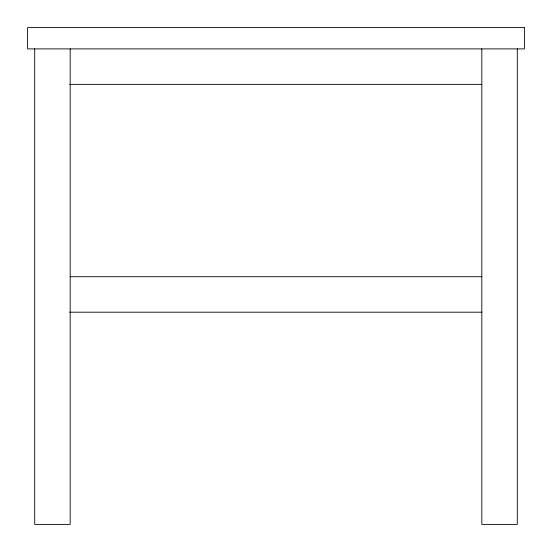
<?xml version="1.0" encoding="UTF-8"?>
<svg xmlns="http://www.w3.org/2000/svg" width="552" height="552" viewBox="0 0 552 552"><rect width="100%" height="100%" fill="white"/><g stroke="black" fill="none" stroke-linecap="round" stroke-linejoin="round"><path stroke-width="0.83" d="M69.586 84.38L481.82 84.38M70.18 276.711L481.82 276.711M69.586 312.197L481.82 312.197M517.3 48.893L517.3 524.4L481.82 524.4L481.82 48.893M70.18 48.893L70.18 524.4L34.7 524.4L34.7 48.893M524.4 27.6L27.6 27.6L27.6 48.893L524.4 48.893L524.4 27.6"/></g></svg>
